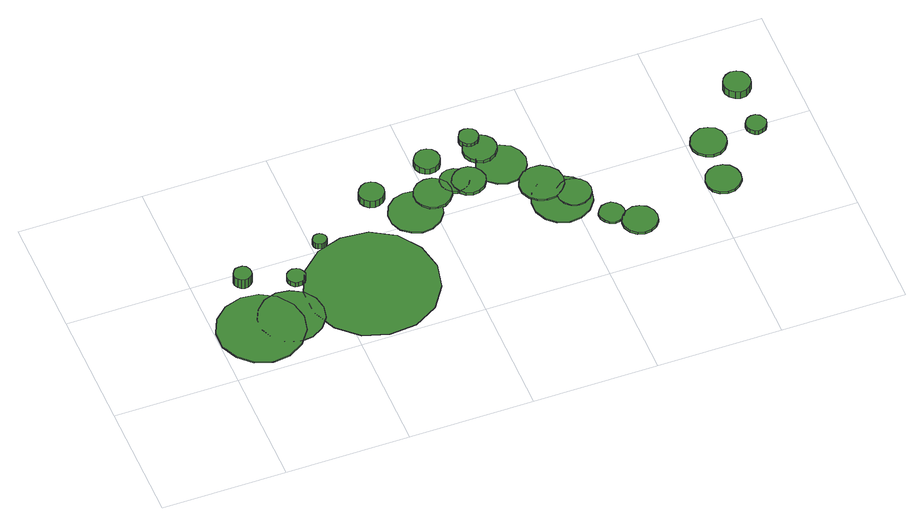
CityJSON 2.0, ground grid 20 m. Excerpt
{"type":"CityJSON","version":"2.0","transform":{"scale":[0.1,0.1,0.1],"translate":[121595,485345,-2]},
"CityObjects":{
"tree1":{"type":"SolitaryVegetationObject","attributes":{"function":"something"},"geometry":[{"type":"MultiSurface","lod":"1","boundaries":[[[0,1,2,3,4,5,6,7,8,9,10,11,12,13,14]],[[15,16,17,18,19,20,21,22,23,24,25,26,27,28,29]],[[0,29,28,1]],[[1,28,27,2]],[[2,27,26,3]],[[3,26,25,4]],[[4,25,24,5]],[[5,24,23,6]],[[6,23,22,7]],[[7,22,21,8]],[[8,21,20,9]],[[9,20,19,10]],[[10,19,18,11]],[[11,18,17,12]],[[12,17,16,13]],[[13,16,15,14]],[[14,15,29,0]]]}]},
"tree2":{"type":"SolitaryVegetationObject","attributes":{"function":"something"},"geometry":[{"type":"MultiSurface","lod":"1","boundaries":[[[30,31,32,33,34,35,36,37,38,39,40,41,42,43,44]],[[45,46,47,48,49,50,51,52,53,54,55,56,57,58,59]],[[30,59,58,31]],[[31,58,57,32]],[[32,57,56,33]],[[33,56,55,34]],[[34,55,54,35]],[[35,54,53,36]],[[36,53,52,37]],[[37,52,51,38]],[[38,51,50,39]],[[39,50,49,40]],[[40,49,48,41]],[[41,48,47,42]],[[42,47,46,43]],[[43,46,45,44]],[[44,45,59,30]]]}]},
"tree3":{"type":"SolitaryVegetationObject","attributes":{"function":"something"},"geometry":[{"type":"MultiSurface","lod":"1","boundaries":[[[60,61,62,63,64,65,66,67,68,69,70,71,72,73,74]],[[75,76,77,78,79,80,81,82,83,84,85,86,87,88,89]],[[60,89,88,61]],[[61,88,87,62]],[[62,87,86,63]],[[63,86,85,64]],[[64,85,84,65]],[[65,84,83,66]],[[66,83,82,67]],[[67,82,81,68]],[[68,81,80,69]],[[69,80,79,70]],[[70,79,78,71]],[[71,78,77,72]],[[72,77,76,73]],[[73,76,75,74]],[[74,75,89,60]]]}]},
"tree4":{"type":"SolitaryVegetationObject","attributes":{"function":"something"},"geometry":[{"type":"MultiSurface","lod":"1","boundaries":[[[90,91,92,93,94,95,96,97,98,99,100,101,102,103,104]],[[105,106,107,108,109,110,111,112,113,114,115,116,117,118,119]],[[90,119,118,91]],[[91,118,117,92]],[[92,117,116,93]],[[93,116,115,94]],[[94,115,114,95]],[[95,114,113,96]],[[96,113,112,97]],[[97,112,111,98]],[[98,111,110,99]],[[99,110,109,100]],[[100,109,108,101]],[[101,108,107,102]],[[102,107,106,103]],[[103,106,105,104]],[[104,105,119,90]]]}]},
"tree5":{"type":"SolitaryVegetationObject","attributes":{"function":"something"},"geometry":[{"type":"MultiSurface","lod":"1","boundaries":[[[120,121,122,123,124,125,126,127,128,129,130,131,132,133,134]],[[135,136,137,138,139,140,141,142,143,144,145,146,147,148,149]],[[120,149,148,121]],[[121,148,147,122]],[[122,147,146,123]],[[123,146,145,124]],[[124,145,144,125]],[[125,144,143,126]],[[126,143,142,127]],[[127,142,141,128]],[[128,141,140,129]],[[129,140,139,130]],[[130,139,138,131]],[[131,138,137,132]],[[132,137,136,133]],[[133,136,135,134]],[[134,135,149,120]]]}]},
"tree6":{"type":"SolitaryVegetationObject","attributes":{"function":"something"},"geometry":[{"type":"MultiSurface","lod":"1","boundaries":[[[150,151,152,153,154,155,156,157,158,159,160,161,162,163,164]],[[165,166,167,168,169,170,171,172,173,174,175,176,177,178,179]],[[150,179,178,151]],[[151,178,177,152]],[[152,177,176,153]],[[153,176,175,154]],[[154,175,174,155]],[[155,174,173,156]],[[156,173,172,157]],[[157,172,171,158]],[[158,171,170,159]],[[159,170,169,160]],[[160,169,168,161]],[[161,168,167,162]],[[162,167,166,163]],[[163,166,165,164]],[[164,165,179,150]]]}]},
"tree7":{"type":"SolitaryVegetationObject","attributes":{"function":"something"}},
"tree8":{"type":"SolitaryVegetationObject","attributes":{"function":"something"}},
"tree9":{"type":"SolitaryVegetationObject","attributes":{"function":"something"},"geometry":[{"type":"MultiSurface","lod":"1","boundaries":[[[180,181,182,183,184,185,186,187,188,189,190,191,192,193,194]],[[195,196,197,198,199,200,201,202,203,204,205,206,207,208,209]],[[180,209,208,181]],[[181,208,207,182]],[[182,207,206,183]],[[183,206,205,184]],[[184,205,204,185]],[[185,204,203,186]],[[186,203,202,187]],[[187,202,201,188]],[[188,201,200,189]],[[189,200,199,190]],[[190,199,198,191]],[[191,198,197,192]],[[192,197,196,193]],[[193,196,195,194]],[[194,195,209,180]]]}]},
"tree10":{"type":"SolitaryVegetationObject","attributes":{"function":"something"},"geometry":[{"type":"MultiSurface","lod":"1","boundaries":[[[210,211,212,213,214,215,216,217,218,219,220,221,222,223,224]],[[225,226,227,228,229,230,231,232,233,234,235,236,237,238,239]],[[210,239,238,211]],[[211,238,237,212]],[[212,237,236,213]],[[213,236,235,214]],[[214,235,234,215]],[[215,234,233,216]],[[216,233,232,217]],[[217,232,231,218]],[[218,231,230,219]],[[219,230,229,220]],[[220,229,228,221]],[[221,228,227,222]],[[222,227,226,223]],[[223,226,225,224]],[[224,225,239,210]]]}]},
"tree11":{"type":"SolitaryVegetationObject","attributes":{"function":"something"}},
"tree12":{"type":"SolitaryVegetationObject","attributes":{"function":"something"},"geometry":[{"type":"MultiSurface","lod":"1","boundaries":[[[240,241,242,243,244,245,246,247,248,249,250,251,252,253,254]],[[255,256,257,258,259,260,261,262,263,264,265,266,267,268,269]],[[240,269,268,241]],[[241,268,267,242]],[[242,267,266,243]],[[243,266,265,244]],[[244,265,264,245]],[[245,264,263,246]],[[246,263,262,247]],[[247,262,261,248]],[[248,261,260,249]],[[249,260,259,250]],[[250,259,258,251]],[[251,258,257,252]],[[252,257,256,253]],[[253,256,255,254]],[[254,255,269,240]]]}]},
"tree13":{"type":"SolitaryVegetationObject","attributes":{"function":"something"},"geometry":[{"type":"MultiSurface","lod":"1","boundaries":[[[270,271,272,273,274,275,276,277,278,279,280,281,282,283,284]],[[285,286,287,288,289,290,291,292,293,294,295,296,297,298,299]],[[270,299,298,271]],[[271,298,297,272]],[[272,297,296,273]],[[273,296,295,274]],[[274,295,294,275]],[[275,294,293,276]],[[276,293,292,277]],[[277,292,291,278]],[[278,291,290,279]],[[279,290,289,280]],[[280,289,288,281]],[[281,288,287,282]],[[282,287,286,283]],[[283,286,285,284]],[[284,285,299,270]]]}]},
"tree14":{"type":"SolitaryVegetationObject","attributes":{"function":"something"},"geometry":[{"type":"MultiSurface","lod":"1","boundaries":[[[300,301,302,303,304,305,306,307,308,309,310,311,312,313,314]],[[315,316,317,318,319,320,321,322,323,324,325,326,327,328,329]],[[300,329,328,301]],[[301,328,327,302]],[[302,327,326,303]],[[303,326,325,304]],[[304,325,324,305]],[[305,324,323,306]],[[306,323,322,307]],[[307,322,321,308]],[[308,321,320,309]],[[309,320,319,310]],[[310,319,318,311]],[[311,318,317,312]],[[312,317,316,313]],[[313,316,315,314]],[[314,315,329,300]]]}]},
"tree15":{"type":"SolitaryVegetationObject","attributes":{"function":"something"}},
"tree16":{"type":"SolitaryVegetationObject","attributes":{"function":"something"},"geometry":[{"type":"MultiSurface","lod":"1","boundaries":[[[330,331,332,333,334,335,336,337,338,339,340,341,342,343,344]],[[345,346,347,348,349,350,351,352,353,354,355,356,357,358,359]],[[330,359,358,331]],[[331,358,357,332]],[[332,357,356,333]],[[333,356,355,334]],[[334,355,354,335]],[[335,354,353,336]],[[336,353,352,337]],[[337,352,351,338]],[[338,351,350,339]],[[339,350,349,340]],[[340,349,348,341]],[[341,348,347,342]],[[342,347,346,343]],[[343,346,345,344]],[[344,345,359,330]]]}]},
"tree17":{"type":"SolitaryVegetationObject","attributes":{"function":"something"}},
"tree18":{"type":"SolitaryVegetationObject","attributes":{"function":"something"}},
"tree19":{"type":"SolitaryVegetationObject","attributes":{"function":"something"},"geometry":[{"type":"MultiSurface","lod":"1","boundaries":[[[360,361,362,363,364,365,366,367,368,369,370,371,372,373,374]],[[375,376,377,378,379,380,381,382,383,384,385,386,387,388,389]],[[360,389,388,361]],[[361,388,387,362]],[[362,387,386,363]],[[363,386,385,364]],[[364,385,384,365]],[[365,384,383,366]],[[366,383,382,367]],[[367,382,381,368]],[[368,381,380,369]],[[369,380,379,370]],[[370,379,378,371]],[[371,378,377,372]],[[372,377,376,373]],[[373,376,375,374]],[[374,375,389,360]]]}]},
"tree20":{"type":"SolitaryVegetationObject","attributes":{"function":"something"},"geometry":[{"type":"MultiSurface","lod":"1","boundaries":[[[390,391,392,393,394,395,396,397,398,399,400,401,402,403,404]],[[405,406,407,408,409,410,411,412,413,414,415,416,417,418,419]],[[390,419,418,391]],[[391,418,417,392]],[[392,417,416,393]],[[393,416,415,394]],[[394,415,414,395]],[[395,414,413,396]],[[396,413,412,397]],[[397,412,411,398]],[[398,411,410,399]],[[399,410,409,400]],[[400,409,408,401]],[[401,408,407,402]],[[402,407,406,403]],[[403,406,405,404]],[[404,405,419,390]]]}]},
"tree21":{"type":"SolitaryVegetationObject","attributes":{"function":"something"},"geometry":[{"type":"MultiSurface","lod":"1","boundaries":[[[420,421,422,423,424,425,426,427,428,429,430,431,432,433,434]],[[435,436,437,438,439,440,441,442,443,444,445,446,447,448,449]],[[420,449,448,421]],[[421,448,447,422]],[[422,447,446,423]],[[423,446,445,424]],[[424,445,444,425]],[[425,444,443,426]],[[426,443,442,427]],[[427,442,441,428]],[[428,441,440,429]],[[429,440,439,430]],[[430,439,438,431]],[[431,438,437,432]],[[432,437,436,433]],[[433,436,435,434]],[[434,435,449,420]]]}]},
"tree22":{"type":"SolitaryVegetationObject","attributes":{"function":"something"},"geometry":[{"type":"MultiSurface","lod":"1","boundaries":[[[450,451,452,453,454,455,456,457,458,459,460,461,462,463,464]],[[465,466,467,468,469,470,471,472,473,474,475,476,477,478,479]],[[450,479,478,451]],[[451,478,477,452]],[[452,477,476,453]],[[453,476,475,454]],[[454,475,474,455]],[[455,474,473,456]],[[456,473,472,457]],[[457,472,471,458]],[[458,471,470,459]],[[459,470,469,460]],[[460,469,468,461]],[[461,468,467,462]],[[462,467,466,463]],[[463,466,465,464]],[[464,465,479,450]]]}]},
"tree23":{"type":"SolitaryVegetationObject","attributes":{"function":"something"},"geometry":[{"type":"MultiSurface","lod":"1","boundaries":[[[480,481,482,483,484,485,486,487,488,489,490,491,492,493,494]],[[495,496,497,498,499,500,501,502,503,504,505,506,507,508,509]],[[480,509,508,481]],[[481,508,507,482]],[[482,507,506,483]],[[483,506,505,484]],[[484,505,504,485]],[[485,504,503,486]],[[486,503,502,487]],[[487,502,501,488]],[[488,501,500,489]],[[489,500,499,490]],[[490,499,498,491]],[[491,498,497,492]],[[492,497,496,493]],[[493,496,495,494]],[[494,495,509,480]]]}]},
"tree24":{"type":"SolitaryVegetationObject","attributes":{"function":"something"}},
"tree25":{"type":"SolitaryVegetationObject","attributes":{"function":"something"}},
"tree26":{"type":"SolitaryVegetationObject","attributes":{"function":"something"},"geometry":[{"type":"MultiSurface","lod":"1","boundaries":[[[510,511,512,513,514,515,516,517,518,519,520,521,522,523,524]],[[525,526,527,528,529,530,531,532,533,534,535,536,537,538,539]],[[510,539,538,511]],[[511,538,537,512]],[[512,537,536,513]],[[513,536,535,514]],[[514,535,534,515]],[[515,534,533,516]],[[516,533,532,517]],[[517,532,531,518]],[[518,531,530,519]],[[519,530,529,520]],[[520,529,528,521]],[[521,528,527,522]],[[522,527,526,523]],[[523,526,525,524]],[[524,525,539,510]]]}]},
"tree27":{"type":"SolitaryVegetationObject","attributes":{"function":"something"},"geometry":[{"type":"MultiSurface","lod":"1","boundaries":[[[540,541,542,543,544,545,546,547,548,549,550,551,552,553,554]],[[555,556,557,558,559,560,561,562,563,564,565,566,567,568,569]],[[540,569,568,541]],[[541,568,567,542]],[[542,567,566,543]],[[543,566,565,544]],[[544,565,564,545]],[[545,564,563,546]],[[546,563,562,547]],[[547,562,561,548]],[[548,561,560,549]],[[549,560,559,550]],[[550,559,558,551]],[[551,558,557,552]],[[552,557,556,553]],[[553,556,555,554]],[[554,555,569,540]]]}]},
"tree28":{"type":"SolitaryVegetationObject","attributes":{"function":"something"}},
"tree29":{"type":"SolitaryVegetationObject","attributes":{"function":"something"},"geometry":[{"type":"MultiSurface","lod":"1","boundaries":[[[570,571,572,573,574,575,576,577,578,579,580,581,582,583,584]],[[585,586,587,588,589,590,591,592,593,594,595,596,597,598,599]],[[570,599,598,571]],[[571,598,597,572]],[[572,597,596,573]],[[573,596,595,574]],[[574,595,594,575]],[[575,594,593,576]],[[576,593,592,577]],[[577,592,591,578]],[[578,591,590,579]],[[579,590,589,580]],[[580,589,588,581]],[[581,588,587,582]],[[582,587,586,583]],[[583,586,585,584]],[[584,585,599,570]]]}]},
"tree30":{"type":"SolitaryVegetationObject","attributes":{"function":"something"}},
"tree31":{"type":"SolitaryVegetationObject","attributes":{"function":"something"},"geometry":[{"type":"MultiSurface","lod":"1","boundaries":[[[600,601,602,603,604,605,606,607,608,609,610,611,612,613,614]],[[615,616,617,618,619,620,621,622,623,624,625,626,627,628,629]],[[600,629,628,601]],[[601,628,627,602]],[[602,627,626,603]],[[603,626,625,604]],[[604,625,624,605]],[[605,624,623,606]],[[606,623,622,607]],[[607,622,621,608]],[[608,621,620,609]],[[609,620,619,610]],[[610,619,618,611]],[[611,618,617,612]],[[612,617,616,613]],[[613,616,615,614]],[[614,615,629,600]]]}]},
"tree32":{"type":"SolitaryVegetationObject","attributes":{"function":"something"},"geometry":[{"type":"MultiSurface","lod":"1","boundaries":[[[630,631,632,633,634,635,636,637,638,639,640,641,642,643,644]],[[645,646,647,648,649,650,651,652,653,654,655,656,657,658,659]],[[630,659,658,631]],[[631,658,657,632]],[[632,657,656,633]],[[633,656,655,634]],[[634,655,654,635]],[[635,654,653,636]],[[636,653,652,637]],[[637,652,651,638]],[[638,651,650,639]],[[639,650,649,640]],[[640,649,648,641]],[[641,648,647,642]],[[642,647,646,643]],[[643,646,645,644]],[[644,645,659,630]]]}]},
"tree33":{"type":"SolitaryVegetationObject","attributes":{"function":"something"}},
"tree34":{"type":"SolitaryVegetationObject","attributes":{"function":"something"}},
"tree35":{"type":"SolitaryVegetationObject","attributes":{"function":"something"},"geometry":[{"type":"MultiSurface","lod":"1","boundaries":[[[660,661,662,663,664,665,666,667,668,669,670,671,672,673,674]],[[675,676,677,678,679,680,681,682,683,684,685,686,687,688,689]],[[660,689,688,661]],[[661,688,687,662]],[[662,687,686,663]],[[663,686,685,664]],[[664,685,684,665]],[[665,684,683,666]],[[666,683,682,667]],[[667,682,681,668]],[[668,681,680,669]],[[669,680,679,670]],[[670,679,678,671]],[[671,678,677,672]],[[672,677,676,673]],[[673,676,675,674]],[[674,675,689,660]]]}]},
"tree36":{"type":"SolitaryVegetationObject","attributes":{"function":"something"},"geometry":[{"type":"MultiSurface","lod":"1","boundaries":[[[690,691,692,693,694,695,696,697,698,699,700,701,702,703,704]],[[705,706,707,708,709,710,711,712,713,714,715,716,717,718,719]],[[690,719,718,691]],[[691,718,717,692]],[[692,717,716,693]],[[693,716,715,694]],[[694,715,714,695]],[[695,714,713,696]],[[696,713,712,697]],[[697,712,711,698]],[[698,711,710,699]],[[699,710,709,700]],[[700,709,708,701]],[[701,708,707,702]],[[702,707,706,703]],[[703,706,705,704]],[[704,705,719,690]]]}]}
},
"vertices":[
[139,84,11],[133,112,11],[116,136,11],[91,150,11],[63,153,11],[35,144,11],[14,125,11],[2,99,11],[2,70,11],[14,44,11],[35,24,11],[63,15,11],[91,18,11],[116,33,11],[133,56,11],[133,56,9],[116,33,9],[91,18,9],[63,15,9],[35,24,9],[14,44,9],[2,70,9],[2,99,9],[14,125,9],[35,144,9],[63,153,9],[91,150,9],[116,136,9],[133,112,9],[139,84,9],
[92,183,29],[91,189,29],[88,194,29],[83,197,29],[77,197,29],[71,196,29],[67,192,29],[64,186,29],[64,180,29],[67,175,29],[71,171,29],[77,169,29],[83,170,29],[88,173,29],[91,177,29],[91,177,10],[88,173,10],[83,170,10],[77,169,10],[71,171,10],[67,175,10],[64,180,10],[64,186,10],[67,192,10],[71,196,10],[77,197,10],[83,197,10],[88,194,10],[91,189,10],[92,183,10],
[173,91,11],[169,112,11],[156,130,11],[137,140,11],[116,143,11],[95,136,11],[79,121,11],[70,102,11],[70,80,11],[79,60,11],[95,45,11],[116,39,11],[137,41,11],[156,52,11],[169,69,11],[169,69,9],[156,52,9],[137,41,9],[116,39,9],[95,45,9],[79,60,9],[70,80,9],[70,102,9],[79,121,9],[95,136,9],[116,143,9],[137,140,9],[156,130,9],[169,112,9],[173,91,9],
[170,158,19],[168,164,19],[165,169,19],[160,172,19],[153,173,19],[148,171,19],[143,167,19],[141,161,19],[141,155,19],[143,150,19],[148,145,19],[153,144,19],[160,144,19],[165,147,19],[168,152,19],[168,152,10],[165,147,10],[160,144,10],[153,144,10],[148,145,10],[143,150,10],[141,155,10],[141,161,10],[143,167,10],[148,171,10],[153,173,10],[160,172,10],[165,169,10],[168,164,10],[170,158,10],
[225,212,22],[224,217,22],[221,220,22],[217,223,22],[213,223,22],[208,222,22],[205,219,22],[203,215,22],[203,210,22],[205,206,22],[208,203,22],[213,202,22],[217,202,22],[221,204,22],[224,208,22],[224,208,11],[221,204,11],[217,202,11],[213,202,11],[208,203,11],[205,206,11],[203,210,11],[203,215,11],[205,219,11],[208,222,11],[213,223,11],[217,223,11],[221,220,11],[224,217,11],[225,212,11],
[363,107,11],[354,150,11],[329,186,11],[291,208,11],[247,212,11],[206,199,11],[173,169,11],[155,129,11],[155,86,11],[173,46,11],[206,16,11],[247,3,11],[291,7,11],[329,29,11],[354,65,11],[354,65,10],[329,29,10],[291,7,10],[247,3,10],[206,16,10],[173,46,10],[155,86,10],[155,129,10],[173,169,10],[206,199,10],[247,212,10],[291,208,10],[329,186,10],[354,150,10],[363,107,10],
[340,271,25],[338,279,25],[333,286,25],[326,290,25],[318,291,25],[310,288,25],[304,282,25],[300,275,25],[300,266,25],[304,259,25],[310,253,25],[318,251,25],[326,252,25],[333,256,25],[338,262,25],[338,262,11],[333,256,11],[326,252,11],[318,251,11],[310,253,11],[304,259,11],[300,266,11],[300,275,11],[304,282,11],[310,288,11],[318,291,11],[326,290,11],[333,286,11],[338,279,11],[340,271,11],
[414,219,13],[410,236,13],[400,250,13],[384,259,13],[367,261,13],[350,256,13],[337,244,13],[330,228,13],[330,210,13],[337,194,13],[350,183,13],[367,177,13],[384,179,13],[400,188,13],[410,202,13],[410,202,11],[400,188,11],[384,179,11],[367,177,11],[350,183,11],[337,194,11],[330,210,11],[330,228,11],[337,244,11],[350,256,11],[367,261,11],[384,259,11],[400,250,11],[410,236,11],[414,219,11],
[438,243,16],[436,256,16],[428,266,16],[418,272,16],[405,273,16],[393,269,16],[384,261,16],[379,250,16],[379,237,16],[384,226,16],[393,217,16],[405,214,16],[418,215,16],[428,221,16],[436,231,16],[436,231,11],[428,221,11],[418,215,11],[405,214,11],[393,217,11],[384,226,11],[379,237,11],[379,250,11],[384,261,11],[393,269,11],[405,273,11],[418,272,11],[428,266,11],[436,256,11],[438,243,11],
[443,304,23],[441,313,23],[436,320,23],[429,324,23],[420,325,23],[412,322,23],[406,316,23],[402,309,23],[402,300,23],[406,292,23],[412,287,23],[420,284,23],[429,285,23],[436,289,23],[441,296,23],[441,296,11],[436,289,11],[429,285,11],[420,284,11],[412,287,11],[406,292,11],[402,300,11],[402,309,11],[406,316,11],[412,322,11],[420,325,11],[429,324,11],[436,320,11],[441,313,11],[443,304,11],
[471,255,16],[469,265,16],[464,273,16],[455,278,16],[445,279,16],[436,276,16],[429,269,16],[425,260,16],[425,250,16],[429,242,16],[436,235,16],[445,232,16],[455,233,16],[464,238,16],[469,246,16],[469,246,11],[464,238,11],[455,233,11],[445,232,11],[436,235,11],[429,242,11],[425,250,11],[425,260,11],[429,269,11],[436,276,11],[445,279,11],[455,278,11],[464,273,11],[469,265,11],[471,255,11],
[495,247,17],[492,258,17],[486,267,17],[476,273,17],[466,274,17],[455,270,17],[447,263,17],[442,253,17],[442,242,17],[447,232,17],[455,224,17],[466,221,17],[476,222,17],[486,228,17],[492,237,17],[492,237,11],[486,228,11],[476,222,11],[466,221,11],[455,224,11],[447,232,11],[442,242,11],[442,253,11],[447,263,11],[455,270,11],[466,274,11],[476,273,11],[486,267,11],[492,258,11],[495,247,11],
[513,325,23],[512,332,23],[508,337,23],[502,340,23],[496,341,23],[489,339,23],[485,334,23],[482,328,23],[482,322,23],[485,316,23],[489,311,23],[496,309,23],[502,310,23],[508,313,23],[512,319,23],[512,319,12],[508,313,12],[502,310,12],[496,309,12],[489,311,12],[485,316,12],[482,322,12],[482,328,12],[485,334,12],[489,339,12],[496,341,12],[502,340,12],[508,337,12],[512,332,12],[513,325,12],
[533,302,18],[531,313,18],[524,321,18],[514,327,18],[503,328,18],[493,325,18],[485,317,18],[480,307,18],[480,296,18],[485,286,18],[493,279,18],[503,275,18],[514,276,18],[524,282,18],[531,291,18],[531,291,11],[524,282,11],[514,276,11],[503,275,11],[493,279,11],[485,286,11],[480,296,11],[480,307,11],[485,317,11],[493,325,11],[503,328,11],[514,327,11],[524,321,11],[531,313,11],[533,302,11],
[566,263,13],[562,279,13],[553,292,13],[538,300,13],[522,302,13],[507,297,13],[494,286,13],[488,271,13],[488,254,13],[494,239,13],[507,228,13],[522,223,13],[538,225,13],[553,233,13],[562,247,13],[562,247,11],[553,233,11],[538,225,11],[522,223,11],[507,228,11],[494,239,11],[488,254,11],[488,271,11],[494,286,11],[507,297,11],[522,302,11],[538,300,11],[553,292,11],[562,279,11],[566,263,11],
[604,204,15],[601,219,15],[592,230,15],[580,238,15],[565,239,15],[551,235,15],[541,225,15],[535,212,15],[535,197,15],[541,184,15],[551,174,15],[565,170,15],[580,171,15],[592,179,15],[601,190,15],[601,190,11],[592,179,11],[580,171,11],[565,170,11],[551,174,11],[541,184,11],[535,197,11],[535,212,11],[541,225,11],[551,235,11],[565,239,11],[580,238,11],[592,230,11],[601,219,11],[604,204,11],
[634,164,13],[630,184,13],[618,199,13],[601,209,13],[581,211,13],[563,205,13],[548,192,13],[540,174,13],[540,154,13],[548,136,13],[563,123,13],[581,117,13],[601,119,13],[618,129,13],[630,145,13],[630,145,11],[618,129,11],[601,119,11],[581,117,11],[563,123,11],[548,136,11],[540,154,11],[540,174,11],[548,192,11],[563,205,11],[581,211,11],[601,209,11],[618,199,11],[630,184,11],[634,164,11],
[635,170,15],[633,181,15],[626,190,15],[616,195,15],[605,197,15],[595,193,15],[586,186,15],[582,175,15],[582,164,15],[586,154,15],[595,146,15],[605,143,15],[616,144,15],[626,150,15],[633,159,15],[633,159,11],[626,150,11],[616,144,11],[605,143,11],[595,146,11],[586,154,11],[582,164,11],[582,175,11],[586,186,11],[595,193,11],[605,197,11],[616,195,11],[626,190,11],[633,181,11],[635,170,11],
[666,110,15],[664,119,15],[659,125,15],[652,130,15],[644,130,15],[636,128,15],[630,122,15],[626,115,15],[626,106,15],[630,99,15],[636,93,15],[644,90,15],[652,91,15],[659,95,15],[664,102,15],[664,102,11],[659,95,11],[652,91,11],[644,90,11],[636,93,11],[630,99,11],[626,106,11],[626,115,11],[630,122,11],[636,128,11],[644,130,11],[652,130,11],[659,125,11],[664,119,11],[666,110,11],
[708,81,16],[706,92,16],[699,102,16],[689,107,16],[678,109,16],[667,105,16],[658,97,16],[653,87,16],[653,76,16],[658,65,16],[667,57,16],[678,54,16],[689,55,16],[699,61,16],[706,70,16],[706,70,11],[699,61,11],[689,55,11],[678,54,11],[667,57,11],[658,65,11],[653,76,11],[653,87,11],[658,97,11],[667,105,11],[678,109,11],[689,107,11],[699,102,11],[706,92,11],[708,81,11],
[855,114,15],[853,125,15],[846,135,15],[836,140,15],[824,142,15],[813,138,15],[804,130,15],[800,120,15],[800,108,15],[804,97,15],[813,89,15],[824,86,15],[836,87,15],[846,93,15],[853,102,15],[853,102,11],[846,93,11],[836,87,11],[824,86,11],[813,89,11],[804,97,11],[800,108,11],[800,120,11],[804,130,11],[813,138,11],[824,142,11],[836,140,11],[846,135,11],[853,125,11],[855,114,11],
[861,190,17],[859,202,17],[852,212,17],[842,217,17],[830,219,17],[819,215,17],[810,207,17],[805,196,17],[805,184,17],[810,174,17],[819,166,17],[830,162,17],[842,163,17],[852,169,17],[859,179,17],[859,179,12],[852,169,12],[842,163,12],[830,162,12],[819,166,12],[810,174,12],[805,184,12],[805,196,12],[810,207,12],[819,215,12],[830,219,12],[842,217,12],[852,212,12],[859,202,12],[861,190,12],
[929,197,20],[927,203,20],[923,209,20],[917,213,20],[910,213,20],[904,211,20],[899,206,20],[896,200,20],[896,193,20],[899,187,20],[904,182,20],[910,180,20],[917,181,20],[923,184,20],[927,190,20],[927,190,12],[923,184,12],[917,181,12],[910,180,12],[904,182,12],[899,187,12],[896,193,12],[896,200,12],[899,206,12],[904,211,12],[910,213,12],[917,213,12],[923,209,12],[927,203,12],[929,197,12],
[935,280,26],[933,289,26],[928,296,26],[920,301,26],[911,302,26],[903,299,26],[896,293,26],[892,285,26],[892,275,26],[896,267,26],[903,261,26],[911,258,26],[920,259,26],[928,264,26],[933,271,26],[933,271,12],[928,264,12],[920,259,12],[911,258,12],[903,261,12],[896,267,12],[892,275,12],[892,285,12],[896,293,12],[903,299,12],[911,302,12],[920,301,12],[928,296,12],[933,289,12],[935,280,12]
]}
